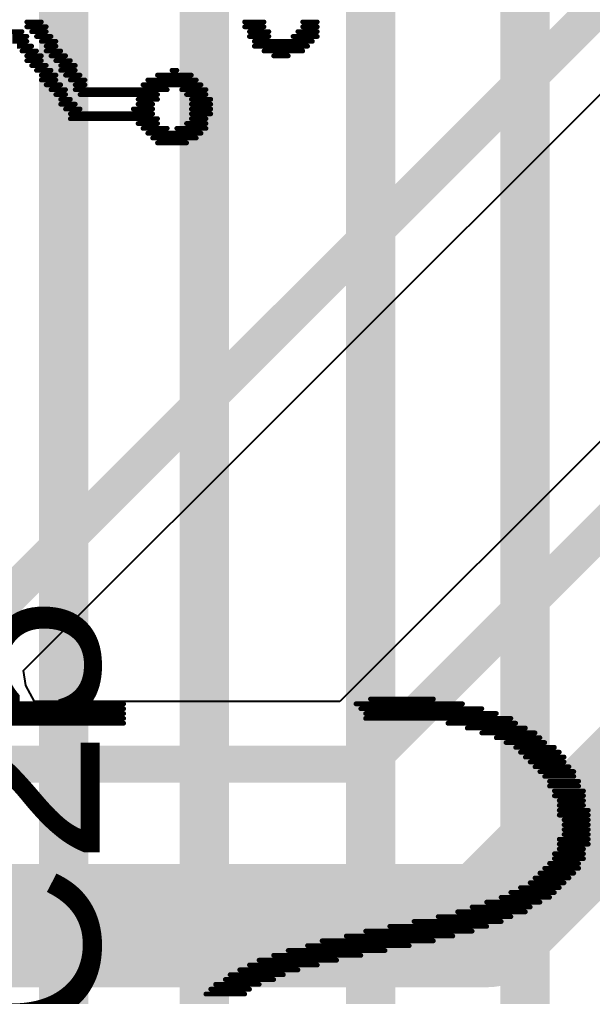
# Model space of a CAD drawing. Header units: inches. Extents: x -8 to 384, y -12 to 64.
# Drawn here: x 14.047 to 16.407, y -2.019 to 2.008 of the extents above; entities that cross this region are included whole.
import ezdxf

# ---------------------------------------------------------------- set-up
doc = ezdxf.new("R2010")
doc.units = ezdxf.units.IN
for name, color, linetype in [('Board_outline', 216, 'Continuous'), ('Bottom Layer', 5, 'Continuous'), ('Bottom Overlay', 54, 'Continuous'), ('Top Layer', 1, 'Continuous'), ('Top Overlay', 2, 'Continuous')]:
    doc.layers.add(name, color=color, linetype=linetype)
doc.styles.add('Arial', font='', dxfattribs={"height": 0.2})
doc.styles.get('Arial').set_extended_font_data('Arial')

msp = doc.modelspace()

# ---------------------------------------------------------------- linework, layer by layer
at = {"layer": 'Board_outline'}
msp.add_lwpolyline([(37.5368, 13.3604, 0.254, 0.254, 1), (-7.4632, 13.3604, 0.254, 0.254, 1)], format="xyseb", close=True, dxfattribs=at)
at = {"layer": 'Bottom Layer'}
for p, q in [((19.807, 3.6379), (15.3661, -0.803)), ((14.0627, -0.676), (17.0741, 2.3354)), ((14.0731, -0.7378), (14.0627, -0.676)), ((14.1087, -0.803), (14.0731, -0.7378)), ((15.3661, -0.803), (14.1087, -0.803))]:
    msp.add_line(p, q, dxfattribs=at)
for points in [[(15.4734, -1.062, 0.1524, 0.1524, 0), (20.066, 3.5306, 0.1524, 0.1524, 0)], [(13.8645, -0.508, 0.1524, 0.1524, 0), (16.891, 2.5185, 0.1524, 0.1524, 0)], [(15.9766, -1.7272, 0.508, 0.508, 0), (17.6022, -0.1016, 0.508, 0.508, 0)], [(12.0041, -1.062, 0.1524, 0.1524, 0), (15.4734, -1.062, 0.1524, 0.1524, 0)], [(7.2644, -1.7272, 0.508, 0.508, 0), (15.9766, -1.7272, 0.508, 0.508, 0)]]:
    msp.add_lwpolyline(points, format="xyseb", dxfattribs=at)
for points in [[(15.4353, -1.062, 0.0762, 0.0762, 1), (15.5115, -1.062, 0.0762, 0.0762, 1)], [(15.4353, -1.062, 0.0762, 0.0762, 1), (15.5115, -1.062, 0.0762, 0.0762, 1)], [(15.8496, -1.7272, 0.254, 0.254, 1), (16.1036, -1.7272, 0.254, 0.254, 1)], [(15.8496, -1.7272, 0.254, 0.254, 1), (16.1036, -1.7272, 0.254, 0.254, 1)]]:
    msp.add_lwpolyline(points, format="xyseb", close=True, dxfattribs=at)
at = {"layer": 'Bottom Overlay'}
for points in [[(14.0766, 1.9985, 0.0199, 0.0199, 0), (14.1364, 1.9985, 0.0199, 0.0199, 0)], [(14.0766, 1.9786, 0.0199, 0.0199, 0), (14.1563, 1.9786, 0.0199, 0.0199, 0)], [(14.9739, 1.9985, 0.0199, 0.0199, 0), (15.0537, 1.9985, 0.0199, 0.0199, 0)], [(14.9739, 1.9786, 0.0199, 0.0199, 0), (15.0537, 1.9786, 0.0199, 0.0199, 0)], [(15.2132, 1.9985, 0.0199, 0.0199, 0), (15.273, 1.9985, 0.0199, 0.0199, 0)], [(15.2132, 1.9786, 0.0199, 0.0199, 0), (15.273, 1.9786, 0.0199, 0.0199, 0)], [(13.9968, 1.9586, 0.0199, 0.0199, 0), (14.0566, 1.9586, 0.0199, 0.0199, 0)], [(14.0168, 1.9387, 0.0199, 0.0199, 0), (14.0766, 1.9387, 0.0199, 0.0199, 0)], [(14.0965, 1.9586, 0.0199, 0.0199, 0), (14.1563, 1.9586, 0.0199, 0.0199, 0)], [(14.1165, 1.9387, 0.0199, 0.0199, 0), (14.1763, 1.9387, 0.0199, 0.0199, 0)], [(14.9938, 1.9586, 0.0199, 0.0199, 0), (15.0736, 1.9586, 0.0199, 0.0199, 0)], [(14.9938, 1.9387, 0.0199, 0.0199, 0), (15.0736, 1.9387, 0.0199, 0.0199, 0)], [(15.1733, 1.9387, 0.0199, 0.0199, 0), (15.273, 1.9387, 0.0199, 0.0199, 0)], [(15.1932, 1.9586, 0.0199, 0.0199, 0), (15.273, 1.9586, 0.0199, 0.0199, 0)], [(14.0168, 1.9188, 0.0199, 0.0199, 0), (14.0766, 1.9188, 0.0199, 0.0199, 0)], [(14.0367, 1.8988, 0.0199, 0.0199, 0), (14.0965, 1.8988, 0.0199, 0.0199, 0)], [(14.1364, 1.9188, 0.0199, 0.0199, 0), (14.1962, 1.9188, 0.0199, 0.0199, 0)], [(14.1563, 1.8988, 0.0199, 0.0199, 0), (14.1962, 1.8988, 0.0199, 0.0199, 0)], [(15.0138, 1.9188, 0.0199, 0.0199, 0), (15.2531, 1.9188, 0.0199, 0.0199, 0)], [(15.0138, 1.8988, 0.0199, 0.0199, 0), (15.2331, 1.8988, 0.0199, 0.0199, 0)], [(14.0566, 1.8789, 0.0199, 0.0199, 0), (14.1165, 1.8789, 0.0199, 0.0199, 0)], [(14.0766, 1.8589, 0.0199, 0.0199, 0), (14.1364, 1.8589, 0.0199, 0.0199, 0)], [(14.1563, 1.8789, 0.0199, 0.0199, 0), (14.2162, 1.8789, 0.0199, 0.0199, 0)], [(14.1763, 1.8589, 0.0199, 0.0199, 0), (14.2361, 1.8589, 0.0199, 0.0199, 0)], [(15.0537, 1.8789, 0.0199, 0.0199, 0), (15.2132, 1.8789, 0.0199, 0.0199, 0)], [(15.0935, 1.8589, 0.0199, 0.0199, 0), (15.1534, 1.8589, 0.0199, 0.0199, 0)], [(14.0766, 1.839, 0.0199, 0.0199, 0), (14.1364, 1.839, 0.0199, 0.0199, 0)], [(14.0965, 1.8191, 0.0199, 0.0199, 0), (14.1563, 1.8191, 0.0199, 0.0199, 0)], [(14.1962, 1.839, 0.0199, 0.0199, 0), (14.256, 1.839, 0.0199, 0.0199, 0)], [(14.2162, 1.8191, 0.0199, 0.0199, 0), (14.276, 1.8191, 0.0199, 0.0199, 0)], [(14.1165, 1.7991, 0.0199, 0.0199, 0), (14.1763, 1.7991, 0.0199, 0.0199, 0)], [(14.1364, 1.7792, 0.0199, 0.0199, 0), (14.1962, 1.7792, 0.0199, 0.0199, 0)], [(14.2162, 1.7991, 0.0199, 0.0199, 0), (14.276, 1.7991, 0.0199, 0.0199, 0)], [(14.2361, 1.7792, 0.0199, 0.0199, 0), (14.2959, 1.7792, 0.0199, 0.0199, 0)], [(14.615, 1.7792, 0.0199, 0.0199, 0), (14.7546, 1.7792, 0.0199, 0.0199, 0)], [(14.6748, 1.7991, 0.0199, 0.0199, 0), (14.6947, 1.7991, 0.0199, 0.0199, 0)], [(14.1364, 1.7592, 0.0199, 0.0199, 0), (14.1962, 1.7592, 0.0199, 0.0199, 0)], [(14.1563, 1.7393, 0.0199, 0.0199, 0), (14.2162, 1.7393, 0.0199, 0.0199, 0)], [(14.256, 1.7592, 0.0199, 0.0199, 0), (14.3159, 1.7592, 0.0199, 0.0199, 0)], [(14.276, 1.7393, 0.0199, 0.0199, 0), (14.3159, 1.7393, 0.0199, 0.0199, 0)], [(14.5551, 1.7393, 0.0199, 0.0199, 0), (14.7944, 1.7393, 0.0199, 0.0199, 0)], [(14.5751, 1.7592, 0.0199, 0.0199, 0), (14.7745, 1.7592, 0.0199, 0.0199, 0)], [(14.1763, 1.7194, 0.0199, 0.0199, 0), (14.2361, 1.7194, 0.0199, 0.0199, 0)], [(14.1962, 1.6994, 0.0199, 0.0199, 0), (14.2361, 1.6994, 0.0199, 0.0199, 0)], [(14.276, 1.7194, 0.0199, 0.0199, 0), (14.6548, 1.7194, 0.0199, 0.0199, 0)], [(14.2959, 1.6994, 0.0199, 0.0199, 0), (14.615, 1.6994, 0.0199, 0.0199, 0)], [(14.7147, 1.7194, 0.0199, 0.0199, 0), (14.8144, 1.7194, 0.0199, 0.0199, 0)], [(14.7346, 1.6994, 0.0199, 0.0199, 0), (14.8144, 1.6994, 0.0199, 0.0199, 0)], [(14.2162, 1.6795, 0.0199, 0.0199, 0), (14.256, 1.6795, 0.0199, 0.0199, 0)], [(14.2162, 1.6595, 0.0199, 0.0199, 0), (14.276, 1.6595, 0.0199, 0.0199, 0)], [(14.5352, 1.6795, 0.0199, 0.0199, 0), (14.615, 1.6795, 0.0199, 0.0199, 0)], [(14.5352, 1.6595, 0.0199, 0.0199, 0), (14.595, 1.6595, 0.0199, 0.0199, 0)], [(14.7546, 1.6795, 0.0199, 0.0199, 0), (14.8343, 1.6795, 0.0199, 0.0199, 0)], [(14.7546, 1.6595, 0.0199, 0.0199, 0), (14.8343, 1.6595, 0.0199, 0.0199, 0)], [(14.2361, 1.6396, 0.0199, 0.0199, 0), (14.2959, 1.6396, 0.0199, 0.0199, 0)], [(14.256, 1.6197, 0.0199, 0.0199, 0), (14.595, 1.6197, 0.0199, 0.0199, 0)], [(14.5153, 1.6396, 0.0199, 0.0199, 0), (14.595, 1.6396, 0.0199, 0.0199, 0)], [(14.7546, 1.6396, 0.0199, 0.0199, 0), (14.8343, 1.6396, 0.0199, 0.0199, 0)], [(14.7546, 1.6197, 0.0199, 0.0199, 0), (14.8343, 1.6197, 0.0199, 0.0199, 0)], [(14.256, 1.5997, 0.0199, 0.0199, 0), (14.615, 1.5997, 0.0199, 0.0199, 0)], [(14.5352, 1.5798, 0.0199, 0.0199, 0), (14.615, 1.5798, 0.0199, 0.0199, 0)], [(14.7346, 1.5798, 0.0199, 0.0199, 0), (14.8144, 1.5798, 0.0199, 0.0199, 0)], [(14.7546, 1.5997, 0.0199, 0.0199, 0), (14.8144, 1.5997, 0.0199, 0.0199, 0)], [(14.5551, 1.5598, 0.0199, 0.0199, 0), (14.6548, 1.5598, 0.0199, 0.0199, 0)], [(14.5751, 1.5399, 0.0199, 0.0199, 0), (14.7944, 1.5399, 0.0199, 0.0199, 0)], [(14.6947, 1.5598, 0.0199, 0.0199, 0), (14.8144, 1.5598, 0.0199, 0.0199, 0)], [(14.595, 1.52, 0.0199, 0.0199, 0), (14.7745, 1.52, 0.0199, 0.0199, 0)], [(14.615, 1.5, 0.0199, 0.0199, 0), (14.7346, 1.5, 0.0199, 0.0199, 0)], [(12.7805, -0.813, 0.0199, 0.0199, 0), (14.4754, -0.813, 0.0199, 0.0199, 0)], [(15.4325, -0.813, 0.0199, 0.0199, 0), (15.8712, -0.813, 0.0199, 0.0199, 0)], [(15.4923, -0.7931, 0.0199, 0.0199, 0), (15.7516, -0.7931, 0.0199, 0.0199, 0)], [(12.7805, -0.833, 0.0199, 0.0199, 0), (14.4754, -0.833, 0.0199, 0.0199, 0)], [(12.7805, -0.8529, 0.0199, 0.0199, 0), (14.4754, -0.8529, 0.0199, 0.0199, 0)], [(15.4525, -0.833, 0.0199, 0.0199, 0), (15.951, -0.833, 0.0199, 0.0199, 0)], [(15.4724, -0.8529, 0.0199, 0.0199, 0), (16.0108, -0.8529, 0.0199, 0.0199, 0)], [(12.7805, -0.8729, 0.0199, 0.0199, 0), (14.4754, -0.8729, 0.0199, 0.0199, 0)], [(12.7805, -0.8928, 0.0199, 0.0199, 0), (14.4754, -0.8928, 0.0199, 0.0199, 0)], [(15.4724, -0.8729, 0.0199, 0.0199, 0), (16.0706, -0.8729, 0.0199, 0.0199, 0)], [(15.8114, -0.8928, 0.0199, 0.0199, 0), (16.0905, -0.8928, 0.0199, 0.0199, 0)], [(15.8911, -0.9127, 0.0199, 0.0199, 0), (16.1304, -0.9127, 0.0199, 0.0199, 0)], [(15.951, -0.9327, 0.0199, 0.0199, 0), (16.1703, -0.9327, 0.0199, 0.0199, 0)], [(16.0108, -0.9526, 0.0199, 0.0199, 0), (16.1902, -0.9526, 0.0199, 0.0199, 0)], [(16.0507, -0.9726, 0.0199, 0.0199, 0), (16.2102, -0.9726, 0.0199, 0.0199, 0)], [(16.0905, -0.9925, 0.0199, 0.0199, 0), (16.2501, -0.9925, 0.0199, 0.0199, 0)], [(16.1105, -1.0124, 0.0199, 0.0199, 0), (16.27, -1.0124, 0.0199, 0.0199, 0)], [(16.1304, -1.0324, 0.0199, 0.0199, 0), (16.2899, -1.0324, 0.0199, 0.0199, 0)], [(16.1504, -1.0523, 0.0199, 0.0199, 0), (16.2899, -1.0523, 0.0199, 0.0199, 0)], [(16.1703, -1.0723, 0.0199, 0.0199, 0), (16.3099, -1.0723, 0.0199, 0.0199, 0)], [(16.1902, -1.0922, 0.0199, 0.0199, 0), (16.3298, -1.0922, 0.0199, 0.0199, 0)], [(16.2102, -1.1121, 0.0199, 0.0199, 0), (16.3298, -1.1121, 0.0199, 0.0199, 0)], [(16.2301, -1.1321, 0.0199, 0.0199, 0), (16.3498, -1.1321, 0.0199, 0.0199, 0)], [(16.2301, -1.152, 0.0199, 0.0199, 0), (16.3498, -1.152, 0.0199, 0.0199, 0)], [(16.2501, -1.172, 0.0199, 0.0199, 0), (16.3697, -1.172, 0.0199, 0.0199, 0)], [(16.2501, -1.1919, 0.0199, 0.0199, 0), (16.3697, -1.1919, 0.0199, 0.0199, 0)], [(16.27, -1.2118, 0.0199, 0.0199, 0), (16.3697, -1.2118, 0.0199, 0.0199, 0)], [(16.27, -1.2318, 0.0199, 0.0199, 0), (16.3697, -1.2318, 0.0199, 0.0199, 0)], [(16.27, -1.2517, 0.0199, 0.0199, 0), (16.3896, -1.2517, 0.0199, 0.0199, 0)], [(16.27, -1.2717, 0.0199, 0.0199, 0), (16.3896, -1.2717, 0.0199, 0.0199, 0)], [(16.2899, -1.2916, 0.0199, 0.0199, 0), (16.3896, -1.2916, 0.0199, 0.0199, 0)], [(16.2899, -1.3115, 0.0199, 0.0199, 0), (16.3896, -1.3115, 0.0199, 0.0199, 0)], [(16.2899, -1.3315, 0.0199, 0.0199, 0), (16.3896, -1.3315, 0.0199, 0.0199, 0)], [(16.27, -1.3714, 0.0199, 0.0199, 0), (16.3896, -1.3714, 0.0199, 0.0199, 0)], [(16.2899, -1.3514, 0.0199, 0.0199, 0), (16.3896, -1.3514, 0.0199, 0.0199, 0)], [(16.27, -1.3913, 0.0199, 0.0199, 0), (16.3896, -1.3913, 0.0199, 0.0199, 0)], [(16.27, -1.4112, 0.0199, 0.0199, 0), (16.3697, -1.4112, 0.0199, 0.0199, 0)], [(16.2501, -1.4312, 0.0199, 0.0199, 0), (16.3697, -1.4312, 0.0199, 0.0199, 0)], [(16.2501, -1.4511, 0.0199, 0.0199, 0), (16.3697, -1.4511, 0.0199, 0.0199, 0)], [(16.2102, -1.491, 0.0199, 0.0199, 0), (16.3498, -1.491, 0.0199, 0.0199, 0)], [(16.2301, -1.4711, 0.0199, 0.0199, 0), (16.3498, -1.4711, 0.0199, 0.0199, 0)], [(16.1703, -1.5309, 0.0199, 0.0199, 0), (16.3099, -1.5309, 0.0199, 0.0199, 0)], [(16.1902, -1.5109, 0.0199, 0.0199, 0), (16.3298, -1.5109, 0.0199, 0.0199, 0)], [(16.1105, -1.5708, 0.0199, 0.0199, 0), (16.27, -1.5708, 0.0199, 0.0199, 0)], [(16.1504, -1.5508, 0.0199, 0.0199, 0), (16.2899, -1.5508, 0.0199, 0.0199, 0)], [(16.0307, -1.6106, 0.0199, 0.0199, 0), (16.2301, -1.6106, 0.0199, 0.0199, 0)], [(16.0706, -1.5907, 0.0199, 0.0199, 0), (16.2501, -1.5907, 0.0199, 0.0199, 0)], [(15.9111, -1.6505, 0.0199, 0.0199, 0), (16.1504, -1.6505, 0.0199, 0.0199, 0)], [(15.9709, -1.6306, 0.0199, 0.0199, 0), (16.1902, -1.6306, 0.0199, 0.0199, 0)], [(15.7715, -1.6904, 0.0199, 0.0199, 0), (16.0706, -1.6904, 0.0199, 0.0199, 0)], [(15.8513, -1.6705, 0.0199, 0.0199, 0), (16.1304, -1.6705, 0.0199, 0.0199, 0)], [(15.5721, -1.7303, 0.0199, 0.0199, 0), (15.9709, -1.7303, 0.0199, 0.0199, 0)], [(15.6718, -1.7103, 0.0199, 0.0199, 0), (16.0307, -1.7103, 0.0199, 0.0199, 0)], [(15.3926, -1.7702, 0.0199, 0.0199, 0), (15.8313, -1.7702, 0.0199, 0.0199, 0)], [(15.4724, -1.7502, 0.0199, 0.0199, 0), (15.9111, -1.7502, 0.0199, 0.0199, 0)], [(15.2331, -1.81, 0.0199, 0.0199, 0), (15.6519, -1.81, 0.0199, 0.0199, 0)], [(15.2929, -1.7901, 0.0199, 0.0199, 0), (15.7516, -1.7901, 0.0199, 0.0199, 0)], [(15.0935, -1.8499, 0.0199, 0.0199, 0), (15.4525, -1.8499, 0.0199, 0.0199, 0)], [(15.1534, -1.83, 0.0199, 0.0199, 0), (15.5522, -1.83, 0.0199, 0.0199, 0)], [(14.9938, -1.8898, 0.0199, 0.0199, 0), (15.273, -1.8898, 0.0199, 0.0199, 0)], [(15.0337, -1.8699, 0.0199, 0.0199, 0), (15.3528, -1.8699, 0.0199, 0.0199, 0)], [(14.9141, -1.9297, 0.0199, 0.0199, 0), (15.1334, -1.9297, 0.0199, 0.0199, 0)], [(14.954, -1.9097, 0.0199, 0.0199, 0), (15.1932, -1.9097, 0.0199, 0.0199, 0)], [(14.8543, -1.9696, 0.0199, 0.0199, 0), (15.0337, -1.9696, 0.0199, 0.0199, 0)], [(14.8941, -1.9496, 0.0199, 0.0199, 0), (15.0935, -1.9496, 0.0199, 0.0199, 0)], [(14.8144, -2.0094, 0.0199, 0.0199, 0), (14.9739, -2.0094, 0.0199, 0.0199, 0)], [(14.8343, -1.9895, 0.0199, 0.0199, 0), (14.9938, -1.9895, 0.0199, 0.0199, 0)]]:
    msp.add_lwpolyline(points, format="xyseb", dxfattribs=at)
for points in [[(14.0716, 1.9985, 0.00997, 0.00997, 1), (14.0816, 1.9985, 0.00997, 0.00997, 1)], [(14.0716, 1.9786, 0.00997, 0.00997, 1), (14.0816, 1.9786, 0.00997, 0.00997, 1)], [(14.1314, 1.9985, 0.00997, 0.00997, 1), (14.1414, 1.9985, 0.00997, 0.00997, 1)], [(14.1514, 1.9786, 0.00997, 0.00997, 1), (14.1613, 1.9786, 0.00997, 0.00997, 1)], [(14.9689, 1.9985, 0.00997, 0.00997, 1), (14.9789, 1.9985, 0.00997, 0.00997, 1)], [(14.9689, 1.9786, 0.00997, 0.00997, 1), (14.9789, 1.9786, 0.00997, 0.00997, 1)], [(15.0487, 1.9985, 0.00997, 0.00997, 1), (15.0586, 1.9985, 0.00997, 0.00997, 1)], [(15.0487, 1.9786, 0.00997, 0.00997, 1), (15.0586, 1.9786, 0.00997, 0.00997, 1)], [(15.2082, 1.9985, 0.00997, 0.00997, 1), (15.2182, 1.9985, 0.00997, 0.00997, 1)], [(15.2082, 1.9786, 0.00997, 0.00997, 1), (15.2182, 1.9786, 0.00997, 0.00997, 1)], [(15.268, 1.9985, 0.00997, 0.00997, 1), (15.278, 1.9985, 0.00997, 0.00997, 1)], [(15.268, 1.9786, 0.00997, 0.00997, 1), (15.278, 1.9786, 0.00997, 0.00997, 1)], [(14.0517, 1.9586, 0.00997, 0.00997, 1), (14.0616, 1.9586, 0.00997, 0.00997, 1)], [(14.0716, 1.9387, 0.00997, 0.00997, 1), (14.0816, 1.9387, 0.00997, 0.00997, 1)], [(14.0915, 1.9586, 0.00997, 0.00997, 1), (14.1015, 1.9586, 0.00997, 0.00997, 1)], [(14.1115, 1.9387, 0.00997, 0.00997, 1), (14.1214, 1.9387, 0.00997, 0.00997, 1)], [(14.1514, 1.9586, 0.00997, 0.00997, 1), (14.1613, 1.9586, 0.00997, 0.00997, 1)], [(14.1713, 1.9387, 0.00997, 0.00997, 1), (14.1813, 1.9387, 0.00997, 0.00997, 1)], [(14.9888, 1.9586, 0.00997, 0.00997, 1), (14.9988, 1.9586, 0.00997, 0.00997, 1)], [(14.9888, 1.9387, 0.00997, 0.00997, 1), (14.9988, 1.9387, 0.00997, 0.00997, 1)], [(15.0686, 1.9586, 0.00997, 0.00997, 1), (15.0786, 1.9586, 0.00997, 0.00997, 1)], [(15.0686, 1.9387, 0.00997, 0.00997, 1), (15.0786, 1.9387, 0.00997, 0.00997, 1)], [(15.1683, 1.9387, 0.00997, 0.00997, 1), (15.1783, 1.9387, 0.00997, 0.00997, 1)], [(15.1883, 1.9586, 0.00997, 0.00997, 1), (15.1982, 1.9586, 0.00997, 0.00997, 1)], [(15.268, 1.9586, 0.00997, 0.00997, 1), (15.278, 1.9586, 0.00997, 0.00997, 1)], [(15.268, 1.9387, 0.00997, 0.00997, 1), (15.278, 1.9387, 0.00997, 0.00997, 1)], [(14.0716, 1.9188, 0.00997, 0.00997, 1), (14.0816, 1.9188, 0.00997, 0.00997, 1)], [(14.0915, 1.8988, 0.00997, 0.00997, 1), (14.1015, 1.8988, 0.00997, 0.00997, 1)], [(14.1314, 1.9188, 0.00997, 0.00997, 1), (14.1414, 1.9188, 0.00997, 0.00997, 1)], [(14.1514, 1.8988, 0.00997, 0.00997, 1), (14.1613, 1.8988, 0.00997, 0.00997, 1)], [(14.1912, 1.9188, 0.00997, 0.00997, 1), (14.2012, 1.9188, 0.00997, 0.00997, 1)], [(14.1912, 1.8988, 0.00997, 0.00997, 1), (14.2012, 1.8988, 0.00997, 0.00997, 1)], [(15.0088, 1.9188, 0.00997, 0.00997, 1), (15.0188, 1.9188, 0.00997, 0.00997, 1)], [(15.0088, 1.8988, 0.00997, 0.00997, 1), (15.0188, 1.8988, 0.00997, 0.00997, 1)], [(15.2281, 1.8988, 0.00997, 0.00997, 1), (15.2381, 1.8988, 0.00997, 0.00997, 1)], [(15.2481, 1.9188, 0.00997, 0.00997, 1), (15.258, 1.9188, 0.00997, 0.00997, 1)], [(14.0517, 1.8789, 0.00997, 0.00997, 1), (14.0616, 1.8789, 0.00997, 0.00997, 1)], [(14.0716, 1.8589, 0.00997, 0.00997, 1), (14.0816, 1.8589, 0.00997, 0.00997, 1)], [(14.1115, 1.8789, 0.00997, 0.00997, 1), (14.1214, 1.8789, 0.00997, 0.00997, 1)], [(14.1314, 1.8589, 0.00997, 0.00997, 1), (14.1414, 1.8589, 0.00997, 0.00997, 1)], [(14.1514, 1.8789, 0.00997, 0.00997, 1), (14.1613, 1.8789, 0.00997, 0.00997, 1)], [(14.1713, 1.8589, 0.00997, 0.00997, 1), (14.1813, 1.8589, 0.00997, 0.00997, 1)], [(14.2112, 1.8789, 0.00997, 0.00997, 1), (14.2211, 1.8789, 0.00997, 0.00997, 1)], [(14.2311, 1.8589, 0.00997, 0.00997, 1), (14.2411, 1.8589, 0.00997, 0.00997, 1)], [(15.0487, 1.8789, 0.00997, 0.00997, 1), (15.0586, 1.8789, 0.00997, 0.00997, 1)], [(15.0885, 1.8589, 0.00997, 0.00997, 1), (15.0985, 1.8589, 0.00997, 0.00997, 1)], [(15.1484, 1.8589, 0.00997, 0.00997, 1), (15.1583, 1.8589, 0.00997, 0.00997, 1)], [(15.2082, 1.8789, 0.00997, 0.00997, 1), (15.2182, 1.8789, 0.00997, 0.00997, 1)], [(14.0716, 1.839, 0.00997, 0.00997, 1), (14.0816, 1.839, 0.00997, 0.00997, 1)], [(14.0915, 1.8191, 0.00997, 0.00997, 1), (14.1015, 1.8191, 0.00997, 0.00997, 1)], [(14.1314, 1.839, 0.00997, 0.00997, 1), (14.1414, 1.839, 0.00997, 0.00997, 1)], [(14.1514, 1.8191, 0.00997, 0.00997, 1), (14.1613, 1.8191, 0.00997, 0.00997, 1)], [(14.1912, 1.839, 0.00997, 0.00997, 1), (14.2012, 1.839, 0.00997, 0.00997, 1)], [(14.2112, 1.8191, 0.00997, 0.00997, 1), (14.2211, 1.8191, 0.00997, 0.00997, 1)], [(14.2511, 1.839, 0.00997, 0.00997, 1), (14.261, 1.839, 0.00997, 0.00997, 1)], [(14.271, 1.8191, 0.00997, 0.00997, 1), (14.281, 1.8191, 0.00997, 0.00997, 1)], [(14.1115, 1.7991, 0.00997, 0.00997, 1), (14.1214, 1.7991, 0.00997, 0.00997, 1)], [(14.1314, 1.7792, 0.00997, 0.00997, 1), (14.1414, 1.7792, 0.00997, 0.00997, 1)], [(14.1713, 1.7991, 0.00997, 0.00997, 1), (14.1813, 1.7991, 0.00997, 0.00997, 1)], [(14.1912, 1.7792, 0.00997, 0.00997, 1), (14.2012, 1.7792, 0.00997, 0.00997, 1)], [(14.2112, 1.7991, 0.00997, 0.00997, 1), (14.2211, 1.7991, 0.00997, 0.00997, 1)], [(14.2311, 1.7792, 0.00997, 0.00997, 1), (14.2411, 1.7792, 0.00997, 0.00997, 1)], [(14.271, 1.7991, 0.00997, 0.00997, 1), (14.281, 1.7991, 0.00997, 0.00997, 1)], [(14.2909, 1.7792, 0.00997, 0.00997, 1), (14.3009, 1.7792, 0.00997, 0.00997, 1)], [(14.61, 1.7792, 0.00997, 0.00997, 1), (14.62, 1.7792, 0.00997, 0.00997, 1)], [(14.6698, 1.7991, 0.00997, 0.00997, 1), (14.6798, 1.7991, 0.00997, 0.00997, 1)], [(14.6897, 1.7991, 0.00997, 0.00997, 1), (14.6997, 1.7991, 0.00997, 0.00997, 1)], [(14.7496, 1.7792, 0.00997, 0.00997, 1), (14.7595, 1.7792, 0.00997, 0.00997, 1)], [(14.1314, 1.7592, 0.00997, 0.00997, 1), (14.1414, 1.7592, 0.00997, 0.00997, 1)], [(14.1514, 1.7393, 0.00997, 0.00997, 1), (14.1613, 1.7393, 0.00997, 0.00997, 1)], [(14.1912, 1.7592, 0.00997, 0.00997, 1), (14.2012, 1.7592, 0.00997, 0.00997, 1)], [(14.2112, 1.7393, 0.00997, 0.00997, 1), (14.2211, 1.7393, 0.00997, 0.00997, 1)], [(14.2511, 1.7592, 0.00997, 0.00997, 1), (14.261, 1.7592, 0.00997, 0.00997, 1)], [(14.271, 1.7393, 0.00997, 0.00997, 1), (14.281, 1.7393, 0.00997, 0.00997, 1)], [(14.3109, 1.7592, 0.00997, 0.00997, 1), (14.3209, 1.7592, 0.00997, 0.00997, 1)], [(14.3109, 1.7393, 0.00997, 0.00997, 1), (14.3209, 1.7393, 0.00997, 0.00997, 1)], [(14.5502, 1.7393, 0.00997, 0.00997, 1), (14.5601, 1.7393, 0.00997, 0.00997, 1)], [(14.5701, 1.7592, 0.00997, 0.00997, 1), (14.5801, 1.7592, 0.00997, 0.00997, 1)], [(14.7695, 1.7592, 0.00997, 0.00997, 1), (14.7795, 1.7592, 0.00997, 0.00997, 1)], [(14.7894, 1.7393, 0.00997, 0.00997, 1), (14.7994, 1.7393, 0.00997, 0.00997, 1)], [(14.1713, 1.7194, 0.00997, 0.00997, 1), (14.1813, 1.7194, 0.00997, 0.00997, 1)], [(14.1912, 1.6994, 0.00997, 0.00997, 1), (14.2012, 1.6994, 0.00997, 0.00997, 1)], [(14.2311, 1.7194, 0.00997, 0.00997, 1), (14.2411, 1.7194, 0.00997, 0.00997, 1)], [(14.2311, 1.6994, 0.00997, 0.00997, 1), (14.2411, 1.6994, 0.00997, 0.00997, 1)], [(14.271, 1.7194, 0.00997, 0.00997, 1), (14.281, 1.7194, 0.00997, 0.00997, 1)], [(14.2909, 1.6994, 0.00997, 0.00997, 1), (14.3009, 1.6994, 0.00997, 0.00997, 1)], [(14.61, 1.6994, 0.00997, 0.00997, 1), (14.62, 1.6994, 0.00997, 0.00997, 1)], [(14.6499, 1.7194, 0.00997, 0.00997, 1), (14.6598, 1.7194, 0.00997, 0.00997, 1)], [(14.7097, 1.7194, 0.00997, 0.00997, 1), (14.7197, 1.7194, 0.00997, 0.00997, 1)], [(14.7296, 1.6994, 0.00997, 0.00997, 1), (14.7396, 1.6994, 0.00997, 0.00997, 1)], [(14.8094, 1.7194, 0.00997, 0.00997, 1), (14.8194, 1.7194, 0.00997, 0.00997, 1)], [(14.8094, 1.6994, 0.00997, 0.00997, 1), (14.8194, 1.6994, 0.00997, 0.00997, 1)], [(14.2112, 1.6795, 0.00997, 0.00997, 1), (14.2211, 1.6795, 0.00997, 0.00997, 1)], [(14.2112, 1.6595, 0.00997, 0.00997, 1), (14.2211, 1.6595, 0.00997, 0.00997, 1)], [(14.2511, 1.6795, 0.00997, 0.00997, 1), (14.261, 1.6795, 0.00997, 0.00997, 1)], [(14.271, 1.6595, 0.00997, 0.00997, 1), (14.281, 1.6595, 0.00997, 0.00997, 1)], [(14.5302, 1.6795, 0.00997, 0.00997, 1), (14.5402, 1.6795, 0.00997, 0.00997, 1)], [(14.5302, 1.6595, 0.00997, 0.00997, 1), (14.5402, 1.6595, 0.00997, 0.00997, 1)], [(14.59, 1.6595, 0.00997, 0.00997, 1), (14.6, 1.6595, 0.00997, 0.00997, 1)], [(14.61, 1.6795, 0.00997, 0.00997, 1), (14.62, 1.6795, 0.00997, 0.00997, 1)], [(14.7496, 1.6795, 0.00997, 0.00997, 1), (14.7595, 1.6795, 0.00997, 0.00997, 1)], [(14.7496, 1.6595, 0.00997, 0.00997, 1), (14.7595, 1.6595, 0.00997, 0.00997, 1)], [(14.8293, 1.6795, 0.00997, 0.00997, 1), (14.8393, 1.6795, 0.00997, 0.00997, 1)], [(14.8293, 1.6595, 0.00997, 0.00997, 1), (14.8393, 1.6595, 0.00997, 0.00997, 1)], [(14.2311, 1.6396, 0.00997, 0.00997, 1), (14.2411, 1.6396, 0.00997, 0.00997, 1)], [(14.2511, 1.6197, 0.00997, 0.00997, 1), (14.261, 1.6197, 0.00997, 0.00997, 1)], [(14.2909, 1.6396, 0.00997, 0.00997, 1), (14.3009, 1.6396, 0.00997, 0.00997, 1)], [(14.5103, 1.6396, 0.00997, 0.00997, 1), (14.5203, 1.6396, 0.00997, 0.00997, 1)], [(14.59, 1.6396, 0.00997, 0.00997, 1), (14.6, 1.6396, 0.00997, 0.00997, 1)], [(14.59, 1.6197, 0.00997, 0.00997, 1), (14.6, 1.6197, 0.00997, 0.00997, 1)], [(14.7496, 1.6396, 0.00997, 0.00997, 1), (14.7595, 1.6396, 0.00997, 0.00997, 1)], [(14.7496, 1.6197, 0.00997, 0.00997, 1), (14.7595, 1.6197, 0.00997, 0.00997, 1)], [(14.8293, 1.6396, 0.00997, 0.00997, 1), (14.8393, 1.6396, 0.00997, 0.00997, 1)], [(14.8293, 1.6197, 0.00997, 0.00997, 1), (14.8393, 1.6197, 0.00997, 0.00997, 1)], [(14.2511, 1.5997, 0.00997, 0.00997, 1), (14.261, 1.5997, 0.00997, 0.00997, 1)], [(14.5302, 1.5798, 0.00997, 0.00997, 1), (14.5402, 1.5798, 0.00997, 0.00997, 1)], [(14.61, 1.5997, 0.00997, 0.00997, 1), (14.62, 1.5997, 0.00997, 0.00997, 1)], [(14.61, 1.5798, 0.00997, 0.00997, 1), (14.62, 1.5798, 0.00997, 0.00997, 1)], [(14.7296, 1.5798, 0.00997, 0.00997, 1), (14.7396, 1.5798, 0.00997, 0.00997, 1)], [(14.7496, 1.5997, 0.00997, 0.00997, 1), (14.7595, 1.5997, 0.00997, 0.00997, 1)], [(14.8094, 1.5997, 0.00997, 0.00997, 1), (14.8194, 1.5997, 0.00997, 0.00997, 1)], [(14.8094, 1.5798, 0.00997, 0.00997, 1), (14.8194, 1.5798, 0.00997, 0.00997, 1)], [(14.5502, 1.5598, 0.00997, 0.00997, 1), (14.5601, 1.5598, 0.00997, 0.00997, 1)], [(14.5701, 1.5399, 0.00997, 0.00997, 1), (14.5801, 1.5399, 0.00997, 0.00997, 1)], [(14.6499, 1.5598, 0.00997, 0.00997, 1), (14.6598, 1.5598, 0.00997, 0.00997, 1)], [(14.6897, 1.5598, 0.00997, 0.00997, 1), (14.6997, 1.5598, 0.00997, 0.00997, 1)], [(14.7894, 1.5399, 0.00997, 0.00997, 1), (14.7994, 1.5399, 0.00997, 0.00997, 1)], [(14.8094, 1.5598, 0.00997, 0.00997, 1), (14.8194, 1.5598, 0.00997, 0.00997, 1)], [(14.59, 1.52, 0.00997, 0.00997, 1), (14.6, 1.52, 0.00997, 0.00997, 1)], [(14.61, 1.5, 0.00997, 0.00997, 1), (14.62, 1.5, 0.00997, 0.00997, 1)], [(14.7296, 1.5, 0.00997, 0.00997, 1), (14.7396, 1.5, 0.00997, 0.00997, 1)], [(14.7695, 1.52, 0.00997, 0.00997, 1), (14.7795, 1.52, 0.00997, 0.00997, 1)], [(14.4704, -0.813, 0.00997, 0.00997, 1), (14.4804, -0.813, 0.00997, 0.00997, 1)], [(15.4275, -0.813, 0.00997, 0.00997, 1), (15.4375, -0.813, 0.00997, 0.00997, 1)], [(15.4874, -0.7931, 0.00997, 0.00997, 1), (15.4973, -0.7931, 0.00997, 0.00997, 1)], [(15.7466, -0.7931, 0.00997, 0.00997, 1), (15.7565, -0.7931, 0.00997, 0.00997, 1)], [(15.8662, -0.813, 0.00997, 0.00997, 1), (15.8762, -0.813, 0.00997, 0.00997, 1)], [(14.4704, -0.833, 0.00997, 0.00997, 1), (14.4804, -0.833, 0.00997, 0.00997, 1)], [(14.4704, -0.8529, 0.00997, 0.00997, 1), (14.4804, -0.8529, 0.00997, 0.00997, 1)], [(15.4475, -0.833, 0.00997, 0.00997, 1), (15.4574, -0.833, 0.00997, 0.00997, 1)], [(15.4674, -0.8529, 0.00997, 0.00997, 1), (15.4774, -0.8529, 0.00997, 0.00997, 1)], [(15.946, -0.833, 0.00997, 0.00997, 1), (15.9559, -0.833, 0.00997, 0.00997, 1)], [(16.0058, -0.8529, 0.00997, 0.00997, 1), (16.0158, -0.8529, 0.00997, 0.00997, 1)], [(14.4704, -0.8729, 0.00997, 0.00997, 1), (14.4804, -0.8729, 0.00997, 0.00997, 1)], [(14.4704, -0.8928, 0.00997, 0.00997, 1), (14.4804, -0.8928, 0.00997, 0.00997, 1)], [(15.4674, -0.8729, 0.00997, 0.00997, 1), (15.4774, -0.8729, 0.00997, 0.00997, 1)], [(15.8064, -0.8928, 0.00997, 0.00997, 1), (15.8164, -0.8928, 0.00997, 0.00997, 1)], [(16.0656, -0.8729, 0.00997, 0.00997, 1), (16.0756, -0.8729, 0.00997, 0.00997, 1)], [(16.0856, -0.8928, 0.00997, 0.00997, 1), (16.0955, -0.8928, 0.00997, 0.00997, 1)], [(15.8862, -0.9127, 0.00997, 0.00997, 1), (15.8961, -0.9127, 0.00997, 0.00997, 1)], [(15.946, -0.9327, 0.00997, 0.00997, 1), (15.9559, -0.9327, 0.00997, 0.00997, 1)], [(16.1254, -0.9127, 0.00997, 0.00997, 1), (16.1354, -0.9127, 0.00997, 0.00997, 1)], [(16.1653, -0.9327, 0.00997, 0.00997, 1), (16.1753, -0.9327, 0.00997, 0.00997, 1)], [(16.0058, -0.9526, 0.00997, 0.00997, 1), (16.0158, -0.9526, 0.00997, 0.00997, 1)], [(16.0457, -0.9726, 0.00997, 0.00997, 1), (16.0556, -0.9726, 0.00997, 0.00997, 1)], [(16.1853, -0.9526, 0.00997, 0.00997, 1), (16.1952, -0.9526, 0.00997, 0.00997, 1)], [(16.2052, -0.9726, 0.00997, 0.00997, 1), (16.2152, -0.9726, 0.00997, 0.00997, 1)], [(16.0856, -0.9925, 0.00997, 0.00997, 1), (16.0955, -0.9925, 0.00997, 0.00997, 1)], [(16.1055, -1.0124, 0.00997, 0.00997, 1), (16.1155, -1.0124, 0.00997, 0.00997, 1)], [(16.2451, -0.9925, 0.00997, 0.00997, 1), (16.255, -0.9925, 0.00997, 0.00997, 1)], [(16.265, -1.0124, 0.00997, 0.00997, 1), (16.275, -1.0124, 0.00997, 0.00997, 1)], [(16.1254, -1.0324, 0.00997, 0.00997, 1), (16.1354, -1.0324, 0.00997, 0.00997, 1)], [(16.1454, -1.0523, 0.00997, 0.00997, 1), (16.1553, -1.0523, 0.00997, 0.00997, 1)], [(16.285, -1.0324, 0.00997, 0.00997, 1), (16.2949, -1.0324, 0.00997, 0.00997, 1)], [(16.285, -1.0523, 0.00997, 0.00997, 1), (16.2949, -1.0523, 0.00997, 0.00997, 1)], [(16.1653, -1.0723, 0.00997, 0.00997, 1), (16.1753, -1.0723, 0.00997, 0.00997, 1)], [(16.1853, -1.0922, 0.00997, 0.00997, 1), (16.1952, -1.0922, 0.00997, 0.00997, 1)], [(16.3049, -1.0723, 0.00997, 0.00997, 1), (16.3149, -1.0723, 0.00997, 0.00997, 1)], [(16.3248, -1.0922, 0.00997, 0.00997, 1), (16.3348, -1.0922, 0.00997, 0.00997, 1)], [(16.2052, -1.1121, 0.00997, 0.00997, 1), (16.2152, -1.1121, 0.00997, 0.00997, 1)], [(16.2251, -1.1321, 0.00997, 0.00997, 1), (16.2351, -1.1321, 0.00997, 0.00997, 1)], [(16.3248, -1.1121, 0.00997, 0.00997, 1), (16.3348, -1.1121, 0.00997, 0.00997, 1)], [(16.3448, -1.1321, 0.00997, 0.00997, 1), (16.3547, -1.1321, 0.00997, 0.00997, 1)], [(16.2251, -1.152, 0.00997, 0.00997, 1), (16.2351, -1.152, 0.00997, 0.00997, 1)], [(16.2451, -1.172, 0.00997, 0.00997, 1), (16.255, -1.172, 0.00997, 0.00997, 1)], [(16.3448, -1.152, 0.00997, 0.00997, 1), (16.3547, -1.152, 0.00997, 0.00997, 1)], [(16.3647, -1.172, 0.00997, 0.00997, 1), (16.3747, -1.172, 0.00997, 0.00997, 1)], [(16.2451, -1.1919, 0.00997, 0.00997, 1), (16.255, -1.1919, 0.00997, 0.00997, 1)], [(16.265, -1.2118, 0.00997, 0.00997, 1), (16.275, -1.2118, 0.00997, 0.00997, 1)], [(16.3647, -1.1919, 0.00997, 0.00997, 1), (16.3747, -1.1919, 0.00997, 0.00997, 1)], [(16.3647, -1.2118, 0.00997, 0.00997, 1), (16.3747, -1.2118, 0.00997, 0.00997, 1)], [(16.265, -1.2318, 0.00997, 0.00997, 1), (16.275, -1.2318, 0.00997, 0.00997, 1)], [(16.265, -1.2517, 0.00997, 0.00997, 1), (16.275, -1.2517, 0.00997, 0.00997, 1)], [(16.3647, -1.2318, 0.00997, 0.00997, 1), (16.3747, -1.2318, 0.00997, 0.00997, 1)], [(16.3847, -1.2517, 0.00997, 0.00997, 1), (16.3946, -1.2517, 0.00997, 0.00997, 1)], [(16.265, -1.2717, 0.00997, 0.00997, 1), (16.275, -1.2717, 0.00997, 0.00997, 1)], [(16.285, -1.2916, 0.00997, 0.00997, 1), (16.2949, -1.2916, 0.00997, 0.00997, 1)], [(16.3847, -1.2717, 0.00997, 0.00997, 1), (16.3946, -1.2717, 0.00997, 0.00997, 1)], [(16.3847, -1.2916, 0.00997, 0.00997, 1), (16.3946, -1.2916, 0.00997, 0.00997, 1)], [(16.285, -1.3115, 0.00997, 0.00997, 1), (16.2949, -1.3115, 0.00997, 0.00997, 1)], [(16.285, -1.3315, 0.00997, 0.00997, 1), (16.2949, -1.3315, 0.00997, 0.00997, 1)], [(16.3847, -1.3115, 0.00997, 0.00997, 1), (16.3946, -1.3115, 0.00997, 0.00997, 1)], [(16.3847, -1.3315, 0.00997, 0.00997, 1), (16.3946, -1.3315, 0.00997, 0.00997, 1)], [(16.265, -1.3714, 0.00997, 0.00997, 1), (16.275, -1.3714, 0.00997, 0.00997, 1)], [(16.285, -1.3514, 0.00997, 0.00997, 1), (16.2949, -1.3514, 0.00997, 0.00997, 1)], [(16.3847, -1.3514, 0.00997, 0.00997, 1), (16.3946, -1.3514, 0.00997, 0.00997, 1)], [(16.3847, -1.3714, 0.00997, 0.00997, 1), (16.3946, -1.3714, 0.00997, 0.00997, 1)], [(16.265, -1.3913, 0.00997, 0.00997, 1), (16.275, -1.3913, 0.00997, 0.00997, 1)], [(16.265, -1.4112, 0.00997, 0.00997, 1), (16.275, -1.4112, 0.00997, 0.00997, 1)], [(16.3647, -1.4112, 0.00997, 0.00997, 1), (16.3747, -1.4112, 0.00997, 0.00997, 1)], [(16.3847, -1.3913, 0.00997, 0.00997, 1), (16.3946, -1.3913, 0.00997, 0.00997, 1)], [(16.2451, -1.4312, 0.00997, 0.00997, 1), (16.255, -1.4312, 0.00997, 0.00997, 1)], [(16.2451, -1.4511, 0.00997, 0.00997, 1), (16.255, -1.4511, 0.00997, 0.00997, 1)], [(16.3647, -1.4312, 0.00997, 0.00997, 1), (16.3747, -1.4312, 0.00997, 0.00997, 1)], [(16.3647, -1.4511, 0.00997, 0.00997, 1), (16.3747, -1.4511, 0.00997, 0.00997, 1)], [(16.2052, -1.491, 0.00997, 0.00997, 1), (16.2152, -1.491, 0.00997, 0.00997, 1)], [(16.2251, -1.4711, 0.00997, 0.00997, 1), (16.2351, -1.4711, 0.00997, 0.00997, 1)], [(16.3448, -1.4711, 0.00997, 0.00997, 1), (16.3547, -1.4711, 0.00997, 0.00997, 1)], [(16.3448, -1.491, 0.00997, 0.00997, 1), (16.3547, -1.491, 0.00997, 0.00997, 1)], [(16.1653, -1.5309, 0.00997, 0.00997, 1), (16.1753, -1.5309, 0.00997, 0.00997, 1)], [(16.1853, -1.5109, 0.00997, 0.00997, 1), (16.1952, -1.5109, 0.00997, 0.00997, 1)], [(16.3049, -1.5309, 0.00997, 0.00997, 1), (16.3149, -1.5309, 0.00997, 0.00997, 1)], [(16.3248, -1.5109, 0.00997, 0.00997, 1), (16.3348, -1.5109, 0.00997, 0.00997, 1)], [(16.1055, -1.5708, 0.00997, 0.00997, 1), (16.1155, -1.5708, 0.00997, 0.00997, 1)], [(16.1454, -1.5508, 0.00997, 0.00997, 1), (16.1553, -1.5508, 0.00997, 0.00997, 1)], [(16.265, -1.5708, 0.00997, 0.00997, 1), (16.275, -1.5708, 0.00997, 0.00997, 1)], [(16.285, -1.5508, 0.00997, 0.00997, 1), (16.2949, -1.5508, 0.00997, 0.00997, 1)], [(16.0257, -1.6106, 0.00997, 0.00997, 1), (16.0357, -1.6106, 0.00997, 0.00997, 1)], [(16.0656, -1.5907, 0.00997, 0.00997, 1), (16.0756, -1.5907, 0.00997, 0.00997, 1)], [(16.2251, -1.6106, 0.00997, 0.00997, 1), (16.2351, -1.6106, 0.00997, 0.00997, 1)], [(16.2451, -1.5907, 0.00997, 0.00997, 1), (16.255, -1.5907, 0.00997, 0.00997, 1)], [(15.9061, -1.6505, 0.00997, 0.00997, 1), (15.9161, -1.6505, 0.00997, 0.00997, 1)], [(15.9659, -1.6306, 0.00997, 0.00997, 1), (15.9759, -1.6306, 0.00997, 0.00997, 1)], [(16.1454, -1.6505, 0.00997, 0.00997, 1), (16.1553, -1.6505, 0.00997, 0.00997, 1)], [(16.1853, -1.6306, 0.00997, 0.00997, 1), (16.1952, -1.6306, 0.00997, 0.00997, 1)], [(15.7665, -1.6904, 0.00997, 0.00997, 1), (15.7765, -1.6904, 0.00997, 0.00997, 1)], [(15.8463, -1.6705, 0.00997, 0.00997, 1), (15.8562, -1.6705, 0.00997, 0.00997, 1)], [(16.0656, -1.6904, 0.00997, 0.00997, 1), (16.0756, -1.6904, 0.00997, 0.00997, 1)], [(16.1254, -1.6705, 0.00997, 0.00997, 1), (16.1354, -1.6705, 0.00997, 0.00997, 1)], [(15.5671, -1.7303, 0.00997, 0.00997, 1), (15.5771, -1.7303, 0.00997, 0.00997, 1)], [(15.6668, -1.7103, 0.00997, 0.00997, 1), (15.6768, -1.7103, 0.00997, 0.00997, 1)], [(15.9659, -1.7303, 0.00997, 0.00997, 1), (15.9759, -1.7303, 0.00997, 0.00997, 1)], [(16.0257, -1.7103, 0.00997, 0.00997, 1), (16.0357, -1.7103, 0.00997, 0.00997, 1)], [(15.3877, -1.7702, 0.00997, 0.00997, 1), (15.3976, -1.7702, 0.00997, 0.00997, 1)], [(15.4674, -1.7502, 0.00997, 0.00997, 1), (15.4774, -1.7502, 0.00997, 0.00997, 1)], [(15.8263, -1.7702, 0.00997, 0.00997, 1), (15.8363, -1.7702, 0.00997, 0.00997, 1)], [(15.9061, -1.7502, 0.00997, 0.00997, 1), (15.9161, -1.7502, 0.00997, 0.00997, 1)], [(15.2281, -1.81, 0.00997, 0.00997, 1), (15.2381, -1.81, 0.00997, 0.00997, 1)], [(15.288, -1.7901, 0.00997, 0.00997, 1), (15.2979, -1.7901, 0.00997, 0.00997, 1)], [(15.6469, -1.81, 0.00997, 0.00997, 1), (15.6568, -1.81, 0.00997, 0.00997, 1)], [(15.7466, -1.7901, 0.00997, 0.00997, 1), (15.7565, -1.7901, 0.00997, 0.00997, 1)], [(15.0885, -1.8499, 0.00997, 0.00997, 1), (15.0985, -1.8499, 0.00997, 0.00997, 1)], [(15.1484, -1.83, 0.00997, 0.00997, 1), (15.1583, -1.83, 0.00997, 0.00997, 1)], [(15.4475, -1.8499, 0.00997, 0.00997, 1), (15.4574, -1.8499, 0.00997, 0.00997, 1)], [(15.5472, -1.83, 0.00997, 0.00997, 1), (15.5571, -1.83, 0.00997, 0.00997, 1)], [(14.9888, -1.8898, 0.00997, 0.00997, 1), (14.9988, -1.8898, 0.00997, 0.00997, 1)], [(15.0287, -1.8699, 0.00997, 0.00997, 1), (15.0387, -1.8699, 0.00997, 0.00997, 1)], [(15.268, -1.8898, 0.00997, 0.00997, 1), (15.278, -1.8898, 0.00997, 0.00997, 1)], [(15.3478, -1.8699, 0.00997, 0.00997, 1), (15.3577, -1.8699, 0.00997, 0.00997, 1)], [(14.9091, -1.9297, 0.00997, 0.00997, 1), (14.9191, -1.9297, 0.00997, 0.00997, 1)], [(14.949, -1.9097, 0.00997, 0.00997, 1), (14.9589, -1.9097, 0.00997, 0.00997, 1)], [(15.1284, -1.9297, 0.00997, 0.00997, 1), (15.1384, -1.9297, 0.00997, 0.00997, 1)], [(15.1883, -1.9097, 0.00997, 0.00997, 1), (15.1982, -1.9097, 0.00997, 0.00997, 1)], [(14.8493, -1.9696, 0.00997, 0.00997, 1), (14.8592, -1.9696, 0.00997, 0.00997, 1)], [(14.8891, -1.9496, 0.00997, 0.00997, 1), (14.8991, -1.9496, 0.00997, 0.00997, 1)], [(15.0287, -1.9696, 0.00997, 0.00997, 1), (15.0387, -1.9696, 0.00997, 0.00997, 1)], [(15.0885, -1.9496, 0.00997, 0.00997, 1), (15.0985, -1.9496, 0.00997, 0.00997, 1)], [(14.8094, -2.0094, 0.00997, 0.00997, 1), (14.8194, -2.0094, 0.00997, 0.00997, 1)], [(14.8293, -1.9895, 0.00997, 0.00997, 1), (14.8393, -1.9895, 0.00997, 0.00997, 1)], [(14.9689, -2.0094, 0.00997, 0.00997, 1), (14.9789, -2.0094, 0.00997, 0.00997, 1)], [(14.9888, -1.9895, 0.00997, 0.00997, 1), (14.9988, -1.9895, 0.00997, 0.00997, 1)]]:
    msp.add_lwpolyline(points, format="xyseb", close=True, dxfattribs=at)
at = {"layer": 'Top Layer'}
for points in [[(14.8082, -2.4037, 0.2032, 0.2032, 0), (14.8082, 3.6322, 0.2032, 0.2032, 0)], [(15.493, -2.2576, 0.2032, 0.2032, 0), (15.493, 3.2634, 0.2032, 0.2032, 0)], [(14.2288, -2.4442, 0.2032, 0.2032, 0), (14.2288, 2.9616, 0.2032, 0.2032, 0)], [(16.129, -4.2838, 0.2032, 0.2032, 0), (16.129, 2.54, 0.2032, 0.2032, 0)]]:
    msp.add_lwpolyline(points, format="xyseb", dxfattribs=at)

# ---------------------------------------------------------------- texts
at = {"layer": 'Top Overlay', "style": 'Arial'}
msp.add_text('C25', height=0.7112, rotation=90, dxfattribs=at).set_placement((14.3763, -2.1926))

doc.saveas('drawing.dxf')
